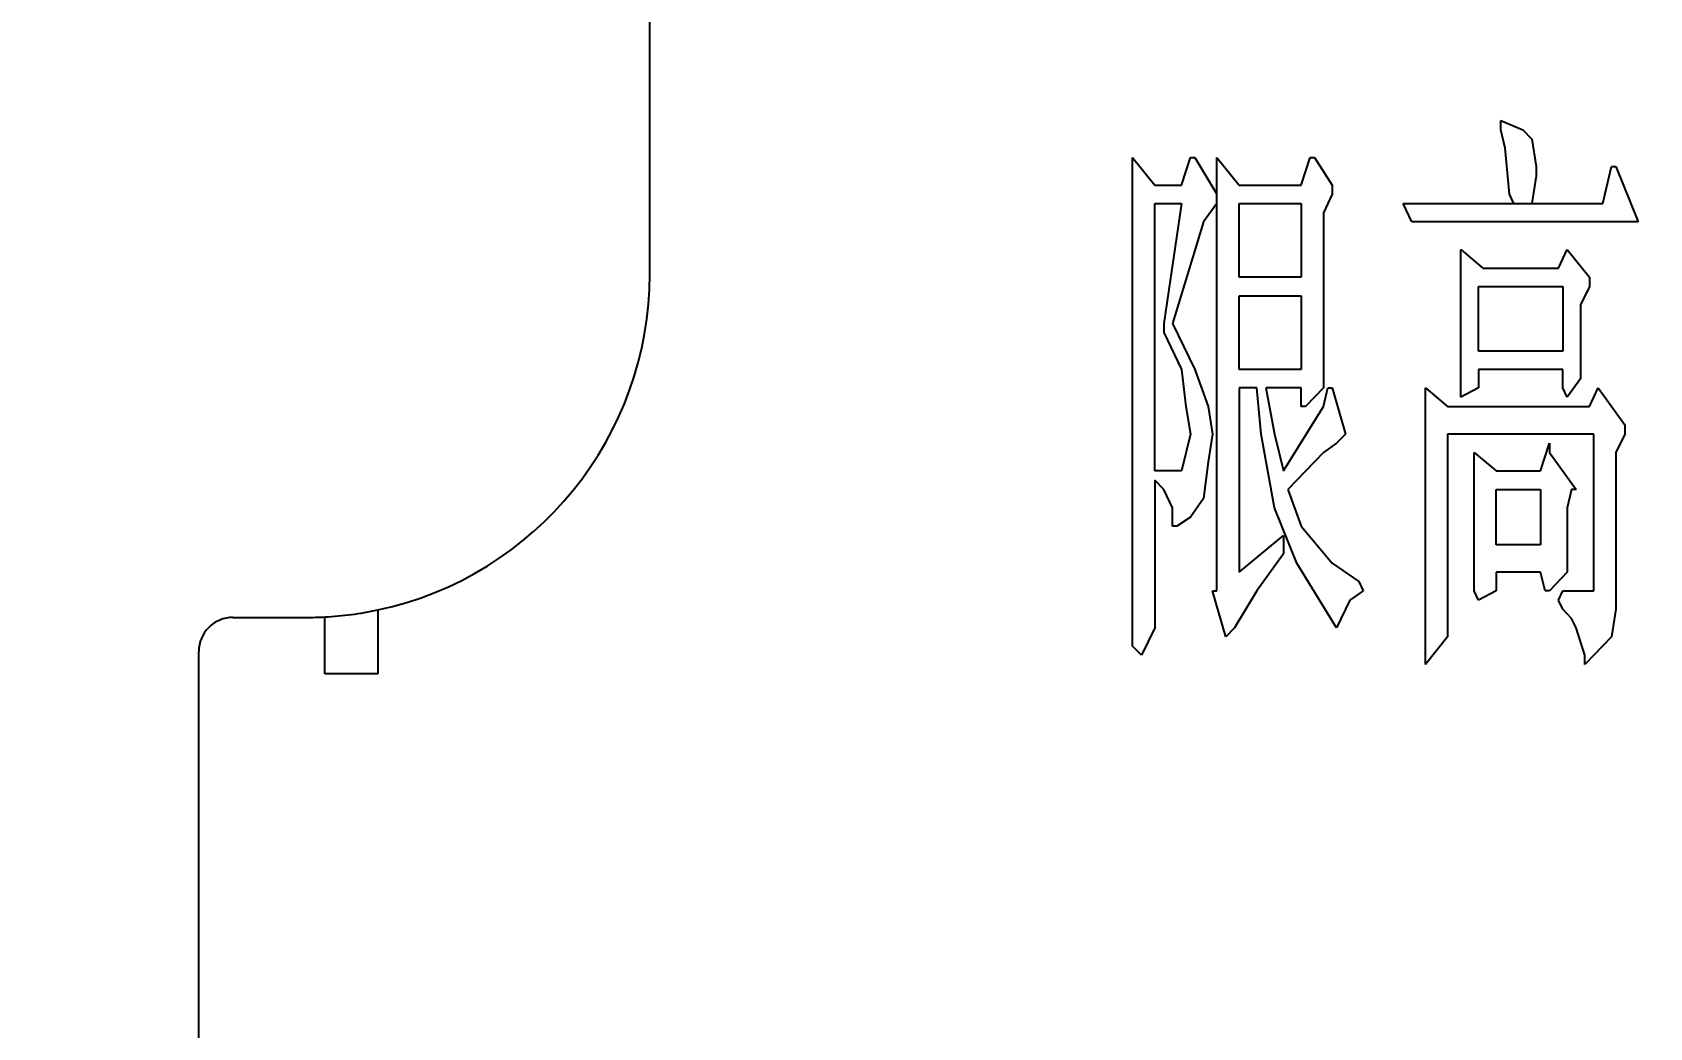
# Model space of a CAD drawing. Extents: x -144 to 4730, y -3845 to 502.
# Drawn here: x 1070.43 to 1091.85, y -3215.67 to -3202.47 of the extents above; entities that cross this region are included whole.
import ezdxf

# ---------------------------------------------------------------- set-up
doc = ezdxf.new("R2010")
doc.units = 0
doc.header["$LTSCALE"] = 15
doc.header["$MEASUREMENT"] = 0
doc.layers.get('0').update_dxf_attribs({"linetype": 'CONTINUOUS'})
doc.layers.get('Defpoints').update_dxf_attribs({"linetype": 'CONTINUOUS'})
doc.styles.add('标准', font='arial.ttf', dxfattribs={"oblique": 5})
doc.dimstyles.new('MSTD', dxfattribs={"dimtxt": 3.2, "dimasz": 1.4, "dimexe": 0.5, "dimexo": 0.5, "dimgap": 0.5, "dimtad": 0, "dimzin": 1, "dimdsep": 46, "dimtxsty": '标准', "dimcen": 0, "dimclrd": 5, "dimclre": 5, "dimclrt": 3, "dimadec": 1, "dimazin": 2, "dimtfac": 0.5, "dimtmove": 0, "dimatfit": 3, "dimfxl": 0, "dimlwd": -1, "dimarcsym": 0})

# ---------------------------------------------------------------- blocks, each defined once
blk = doc.blocks.new('*D38')
at = {"color": 5, "lineweight": -2}
for p, q in [((1072.636, -3228.845), (1072.531, -3226.258)), ((1072.531, -3226.258), (1072.531, -3229.058)), ((1072.636, -3226.545), (1072.636, -3228.845))]:
    blk.add_line(p, q, dxfattribs=at)
at = {"layer": 'Defpoints', "color": 0}
for p in [(1101.506, -3199.728), (1072.636, -3226.045), (1072.531, -3229.058)]:
    blk.add_point(p, dxfattribs=at)
at = {"color": 3, "insert": (1072.531, -3235.13), "char_height": 3.2, "attachment_point": 5, "rotation": 90, "style": '标准'}
blk.add_mtext('28.87', dxfattribs=at)

msp = doc.modelspace()

# ---------------------------------------------------------------- linework, layer by layer
at = {"color": 7, "linetype": 'Continuous'}
for p, q in [((1078.61, -3205.682), (1078.61, -3196.274)), ((1073.086, -3210.231), (1074.06, -3210.231)), ((1072.636, -3226.898), (1072.636, -3210.681))]:
    msp.add_line(p, q, dxfattribs=at)
at = {"color": 4, "linetype": 'Continuous'}
for p, q in [((1089.881, -3203.767), (1089.881, -3203.644)), ((1089.881, -3203.644), (1090.175, -3203.767)), ((1089.94, -3204.011), (1089.881, -3203.767)), ((1090.175, -3203.767), (1090.292, -3203.889)), ((1089.999, -3204.622), (1089.94, -3204.011)), ((1090.292, -3203.889), (1090.351, -3204.255)), ((1085.006, -3210.611), (1085.006, -3204.133)), ((1085.006, -3204.133), (1085.3, -3204.5)), ((1085.652, -3204.5), (1085.77, -3204.133)), ((1085.77, -3204.133), (1085.828, -3204.133)), ((1085.828, -3204.133), (1086.122, -3204.622)), ((1086.122, -3209.878), (1086.122, -3204.133)), ((1086.122, -3204.133), (1086.416, -3204.5)), ((1087.238, -3204.5), (1087.356, -3204.133)), ((1087.356, -3204.133), (1087.414, -3204.133)), ((1087.414, -3204.133), (1087.649, -3204.5)), ((1090.351, -3204.378), (1090.292, -3204.744)), ((1090.351, -3204.255), (1090.351, -3204.378)), ((1091.232, -3204.744), (1091.35, -3204.255)), ((1091.35, -3204.255), (1091.408, -3204.255)), ((1091.408, -3204.255), (1091.702, -3204.989)), ((1085.3, -3204.5), (1085.652, -3204.5)), ((1086.416, -3204.5), (1087.238, -3204.5)), ((1087.649, -3204.622), (1087.532, -3204.867)), ((1087.649, -3204.5), (1087.649, -3204.622)), ((1090.057, -3204.744), (1089.999, -3204.622)), ((1085.3, -3208.289), (1085.3, -3204.744)), ((1085.3, -3204.744), (1085.652, -3204.744)), ((1085.652, -3204.744), (1085.417, -3206.333)), ((1086.122, -3204.744), (1085.946, -3204.989)), ((1086.416, -3205.722), (1086.416, -3204.744)), ((1086.416, -3204.744), (1087.238, -3204.744)), ((1087.238, -3204.744), (1087.238, -3205.722)), ((1087.532, -3204.867), (1087.532, -3207.189)), ((1088.706, -3204.989), (1088.589, -3204.744)), ((1088.589, -3204.744), (1091.232, -3204.744)), ((1085.946, -3204.989), (1085.535, -3206.333)), ((1091.702, -3204.989), (1088.706, -3204.989)), ((1089.353, -3207.311), (1089.353, -3205.355)), ((1089.353, -3205.355), (1089.646, -3205.6)), ((1090.645, -3205.6), (1090.762, -3205.355)), ((1090.762, -3205.355), (1091.056, -3205.722)), ((1087.238, -3205.722), (1086.416, -3205.722)), ((1089.646, -3205.6), (1090.645, -3205.6)), ((1091.056, -3205.722), (1091.056, -3205.844)), ((1089.588, -3206.7), (1089.588, -3205.844)), ((1089.588, -3205.844), (1090.704, -3205.844)), ((1090.704, -3205.844), (1090.704, -3206.7)), ((1091.056, -3205.844), (1090.939, -3206.089)), ((1086.416, -3206.944), (1086.416, -3205.967)), ((1086.416, -3205.967), (1087.238, -3205.967)), ((1087.238, -3205.967), (1087.238, -3206.944)), ((1090.939, -3206.089), (1090.939, -3207.067)), ((1085.417, -3206.333), (1085.417, -3206.455)), ((1085.535, -3206.333), (1085.828, -3206.944)), ((1085.417, -3206.455), (1085.652, -3206.944)), ((1090.704, -3206.7), (1089.588, -3206.7)), ((1085.652, -3206.944), (1085.711, -3207.433)), ((1085.828, -3206.944), (1086.005, -3207.433)), ((1087.238, -3206.944), (1086.416, -3206.944)), ((1089.588, -3206.944), (1089.588, -3207.189)), ((1090.704, -3206.944), (1089.588, -3206.944)), ((1090.704, -3207.189), (1090.704, -3206.944)), ((1086.416, -3207.189), (1086.416, -3209.633)), ((1086.651, -3207.189), (1086.416, -3207.189)), ((1086.709, -3207.8), (1086.651, -3207.189)), ((1086.768, -3207.189), (1086.886, -3207.8)), ((1087.238, -3207.189), (1086.768, -3207.189)), ((1087.238, -3207.433), (1087.238, -3207.189)), ((1087.532, -3207.189), (1087.297, -3207.433)), ((1087.532, -3207.433), (1087.59, -3207.189)), ((1087.59, -3207.189), (1087.649, -3207.189)), ((1087.649, -3207.189), (1087.825, -3207.8)), ((1088.883, -3210.855), (1088.883, -3207.189)), ((1088.883, -3207.189), (1089.176, -3207.433)), ((1089.588, -3207.189), (1089.353, -3207.311)), ((1090.762, -3207.311), (1090.704, -3207.189)), ((1090.939, -3207.067), (1090.762, -3207.311)), ((1091.056, -3207.433), (1091.173, -3207.189)), ((1091.173, -3207.189), (1091.526, -3207.678)), ((1085.711, -3207.433), (1085.77, -3207.8)), ((1086.005, -3207.433), (1086.063, -3207.8)), ((1087.003, -3208.289), (1087.532, -3207.433)), ((1087.297, -3207.433), (1087.238, -3207.433)), ((1089.176, -3207.433), (1091.056, -3207.433)), ((1085.77, -3207.8), (1085.652, -3208.289)), ((1086.063, -3207.8), (1086.005, -3208.167)), ((1086.886, -3208.778), (1086.709, -3207.8)), ((1086.886, -3207.8), (1087.003, -3208.289)), ((1087.825, -3207.8), (1087.708, -3207.922)), ((1089.176, -3207.8), (1089.176, -3210.489)), ((1091.115, -3207.8), (1089.176, -3207.8)), ((1091.115, -3209.878), (1091.115, -3207.8)), ((1091.526, -3207.8), (1091.408, -3208.044)), ((1091.526, -3207.678), (1091.526, -3207.8)), ((1087.532, -3208.044), (1087.062, -3208.533)), ((1087.708, -3207.922), (1087.532, -3208.044)), ((1089.529, -3209.878), (1089.529, -3208.044)), ((1089.529, -3208.044), (1089.823, -3208.289)), ((1090.41, -3208.289), (1090.527, -3207.922)), ((1090.527, -3207.922), (1090.527, -3208.044)), ((1090.527, -3208.044), (1090.88, -3208.533)), ((1091.408, -3208.044), (1091.408, -3210.122)), ((1085.652, -3208.289), (1085.3, -3208.289)), ((1086.005, -3208.167), (1085.946, -3208.655)), ((1089.823, -3208.289), (1090.41, -3208.289)), ((1085.3, -3208.411), (1085.3, -3210.367)), ((1085.417, -3208.533), (1085.3, -3208.411)), ((1085.535, -3208.778), (1085.417, -3208.533)), ((1085.946, -3208.655), (1085.77, -3208.9)), ((1087.062, -3208.533), (1087.238, -3209.022)), ((1089.823, -3209.267), (1089.823, -3208.533)), ((1089.823, -3208.533), (1090.41, -3208.533)), ((1090.41, -3208.533), (1090.41, -3209.267)), ((1090.821, -3208.533), (1090.762, -3208.778)), ((1090.88, -3208.533), (1090.821, -3208.533)), ((1085.535, -3209.022), (1085.535, -3208.778)), ((1085.77, -3208.9), (1085.593, -3209.022)), ((1087.179, -3209.511), (1086.886, -3208.778)), ((1090.762, -3208.778), (1090.762, -3209.633)), ((1085.593, -3209.022), (1085.535, -3209.022)), ((1086.416, -3209.633), (1087.003, -3209.144)), ((1087.003, -3209.144), (1087.003, -3209.389)), ((1087.238, -3209.022), (1087.649, -3209.511)), ((1090.41, -3209.267), (1089.823, -3209.267)), ((1087.003, -3209.389), (1086.651, -3209.878)), ((1087.708, -3210.367), (1087.179, -3209.511)), ((1087.649, -3209.511), (1088.002, -3209.755)), ((1088.002, -3209.755), (1088.06, -3209.878)), ((1089.823, -3209.633), (1089.823, -3209.878)), ((1090.41, -3209.633), (1089.823, -3209.633)), ((1090.469, -3209.878), (1090.41, -3209.633)), ((1090.762, -3209.633), (1090.527, -3209.878)), ((1086.24, -3210.489), (1086.063, -3209.878)), ((1086.063, -3209.878), (1086.122, -3209.878)), ((1086.651, -3209.878), (1086.357, -3210.367)), ((1087.884, -3210), (1087.708, -3210.367)), ((1088.06, -3209.878), (1087.884, -3210)), ((1089.588, -3210), (1089.529, -3209.878)), ((1089.823, -3209.878), (1089.588, -3210)), ((1090.527, -3209.878), (1090.469, -3209.878)), ((1090.645, -3210), (1090.704, -3209.878)), ((1090.704, -3210.122), (1090.645, -3210)), ((1090.704, -3209.878), (1091.115, -3209.878)), ((1074.306, -3210.978), (1074.306, -3210.225)), ((1075.006, -3210.132), (1075.006, -3210.978)), ((1090.821, -3210.244), (1090.704, -3210.122)), ((1091.408, -3210.122), (1091.35, -3210.489)), ((1085.3, -3210.367), (1085.124, -3210.733)), ((1086.357, -3210.367), (1086.24, -3210.489)), ((1090.88, -3210.367), (1090.821, -3210.244)), ((1090.997, -3210.733), (1090.88, -3210.367)), ((1085.124, -3210.733), (1085.006, -3210.611)), ((1089.176, -3210.489), (1088.883, -3210.855)), ((1091.35, -3210.489), (1090.997, -3210.855)), ((1090.997, -3210.855), (1090.997, -3210.733)), ((1075.006, -3210.978), (1074.306, -3210.978))]:
    msp.add_line(p, q, dxfattribs=at)
at = {"color": 7, "linetype": 'Continuous'}
for centre, radius, start, end in [((1074.06, -3205.682), 4.549, 281.9983, 0.0059), ((1074.06, -3205.682), 4.549, 269.9925, 273.096), ((1073.086, -3210.681), 0.45, 89.9601, 179.9845)]:
    msp.add_arc(centre, radius, start, end, dxfattribs=at)
at = {"color": 4, "linetype": 'Continuous'}
msp.add_arc((1074.06, -3205.682), 4.549, 273.096, 281.9983, dxfattribs=at)

# ---------------------------------------------------------------- dimensions: what is measured, and where the dimension line sits
dim = msp.add_ordinate_dim(feature_location=(1072.636, -3226.045), offset=(-0.105, -3.014), dtype=1, origin=(1101.506, -3199.728), dimstyle='MSTD')
dim.commit()
dim.dimension.update_dxf_attribs({"geometry": '*D38', "text_midpoint": (1072.531, -3235.13)})

doc.saveas('drawing.dxf')
